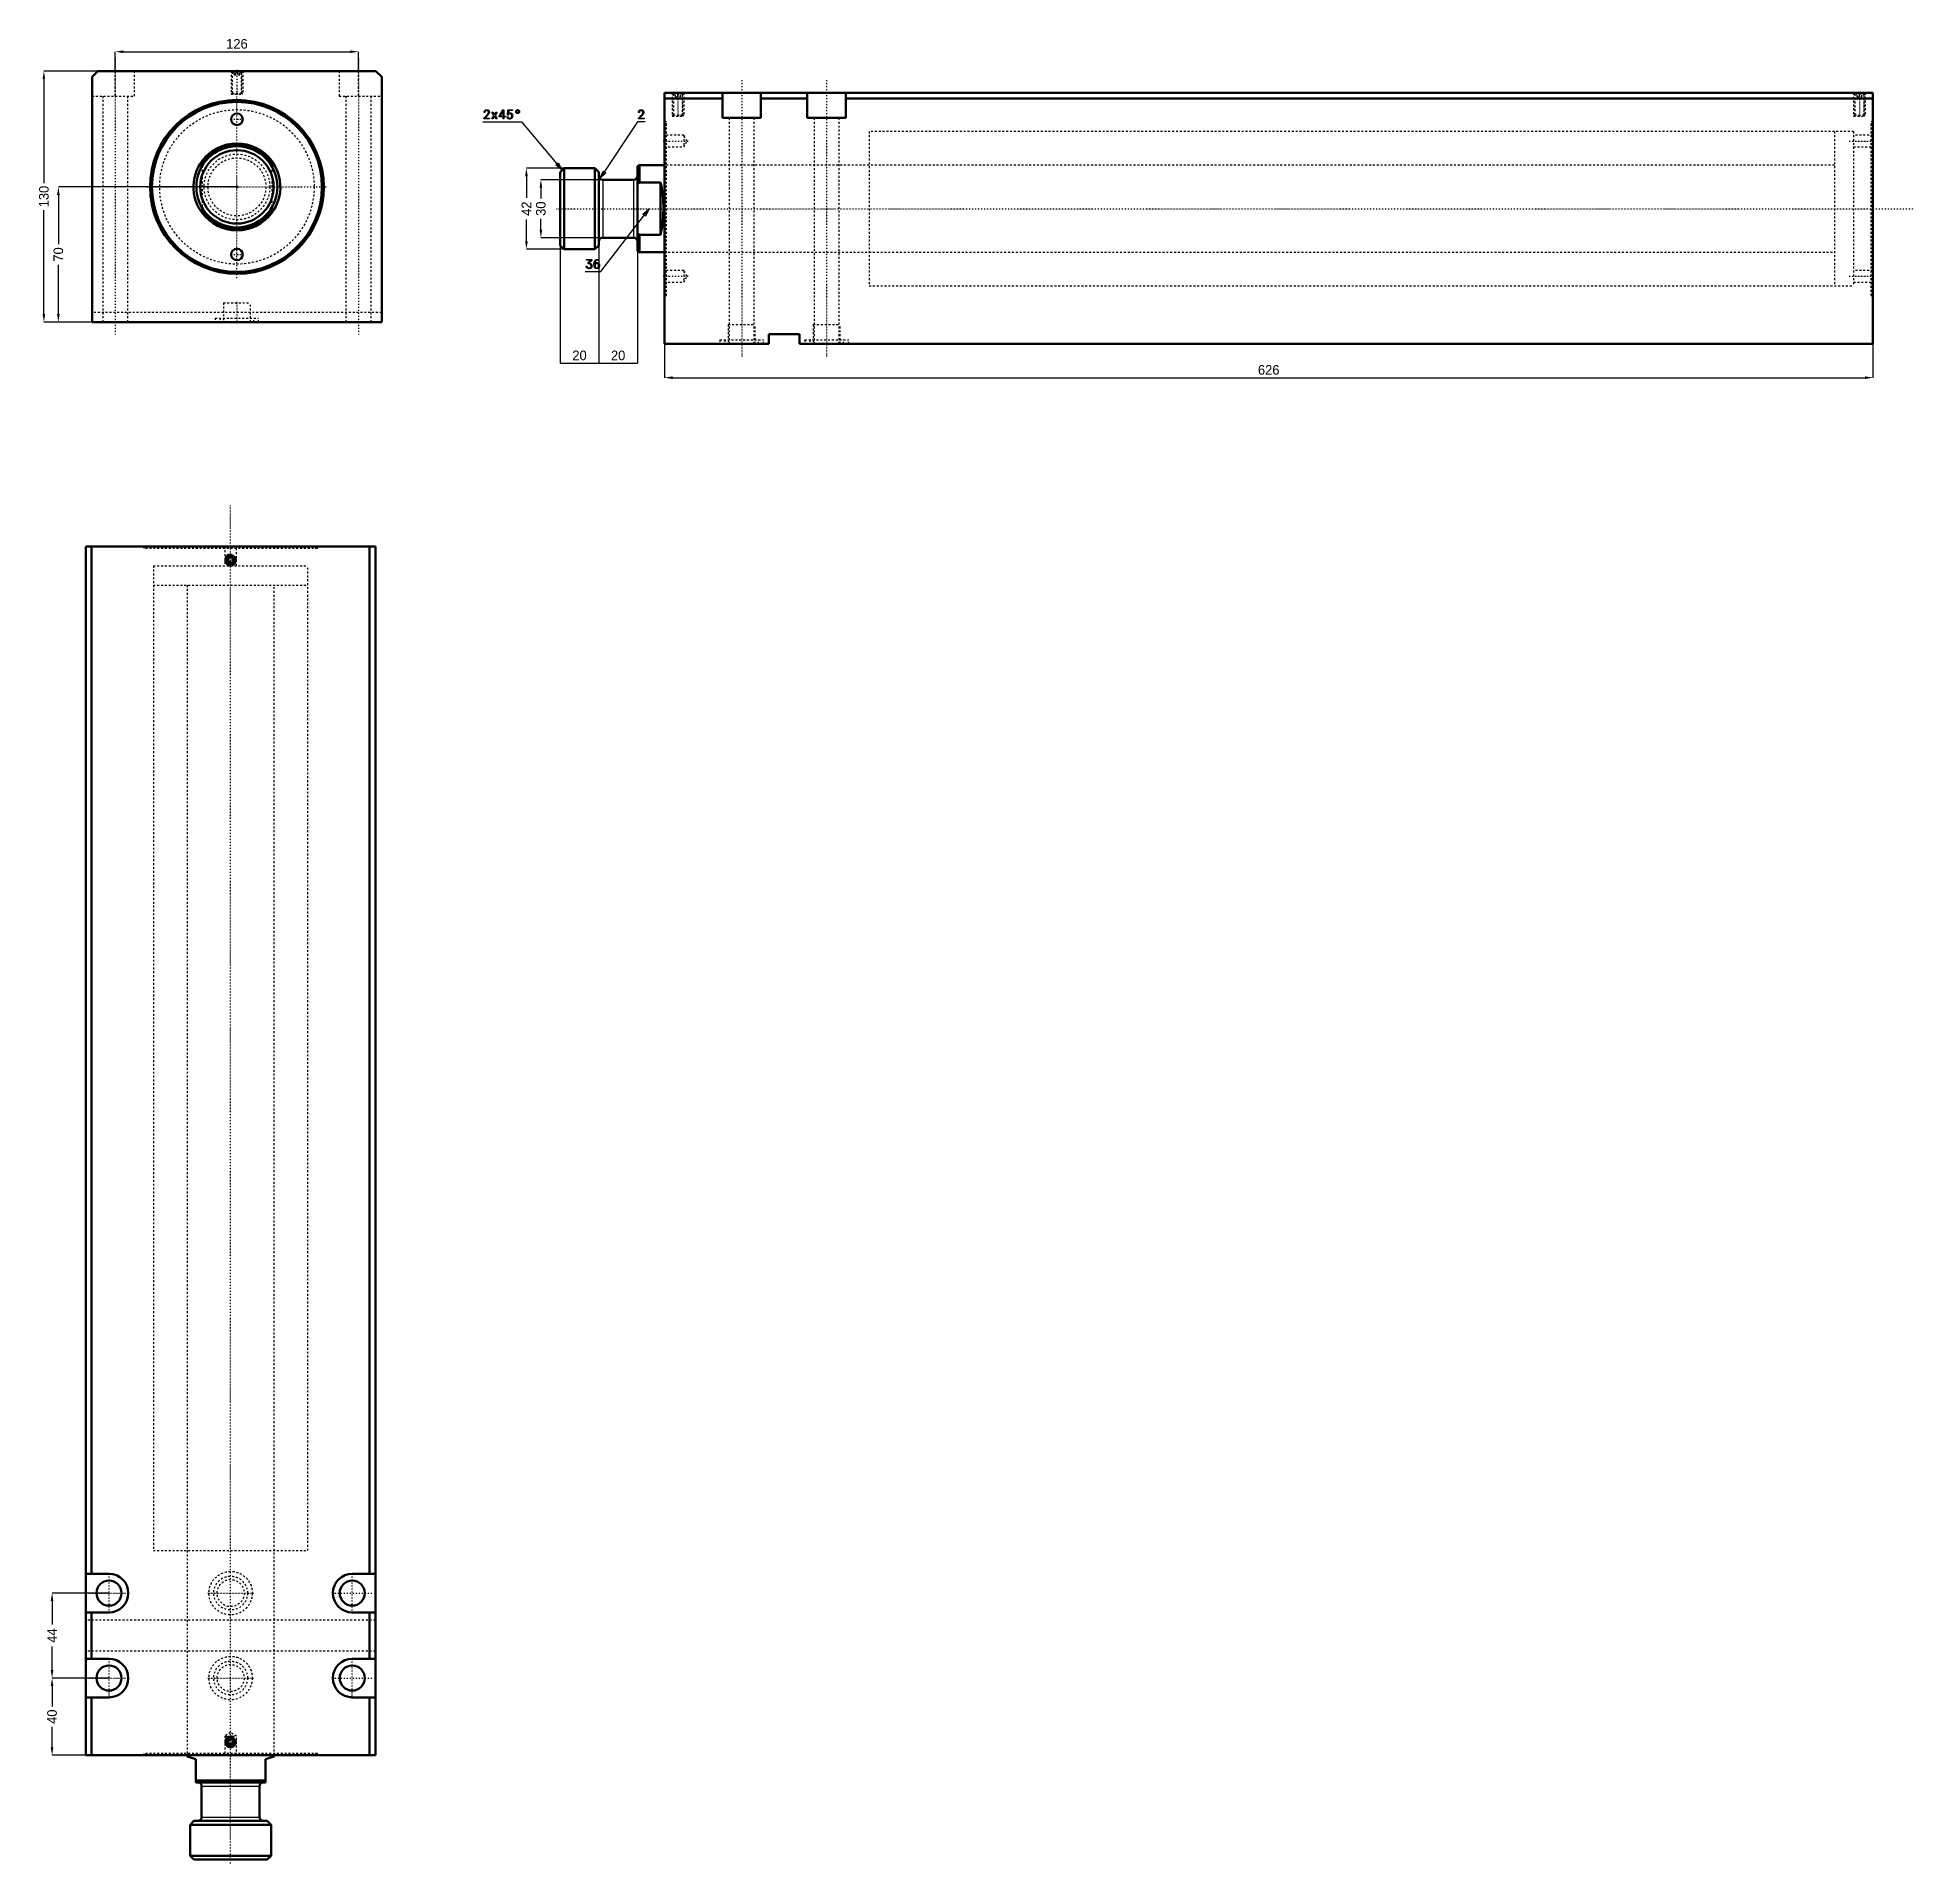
# Model space of a CAD drawing. Header units: millimetres. Extents: x -103 to 869, y -868 to 77.
import ezdxf

# ---------------------------------------------------------------- set-up
doc = ezdxf.new("R2010")
doc.units = ezdxf.units.MM
doc.linetypes.add('Center', pattern=[1.5, 0.45, -0.5, 0.05, -0.5])
doc.linetypes.add('Dashed', pattern=[2, 1, -1])
for name, color, linetype, lineweight in [('2d ConnectionPoints', 7, 'Continuous', 50), ('AM_0', 7, 'Continuous', 50), ('AM_4', 3, 'Continuous', 25), ('AM_5', 3, 'Continuous', 25), ('AM_7', 7, 'Center', 25), ('AM_9', 6, 'Dashed', 25)]:
    doc.layers.add(name, color=color, linetype=linetype, lineweight=lineweight)
doc.dimstyles.new('ISO-25', dxfattribs={"dimtxt": 2.5, "dimasz": 2.5, "dimexe": 1.25, "dimexo": 0.625, "dimtad": 1, "dimtxsty": 'Standard', "dimcen": 2.5, "dimadec": 0, "dimazin": 0, "dimtfac": 1, "dimtmove": 0, "dimatfit": 3, "dimfxl": 0, "dimarcsym": 0})

# ---------------------------------------------------------------- blocks, each defined once
blk = doc.blocks.new('1_JECX_MF_TLA_80_500_0_rod__0_in_JECX_MF_160_TLA_80_500_0__0')
at = {"layer": 'AM_0'}
for p, q in [((-18, 10.82), (-18, 13.5)), ((18, 13.5), (18, 10.82)), ((-18, -13.5), (-18, -10.82)), ((18, -10.82), (18, -13.5))]:
    blk.add_line(p, q, dxfattribs=at)
for points in [[(-18, 13.5), (-19.11, 11.88), (-20.07, 10.17), (-20.88, 8.38), (-21.53, 6.53), (-22.02, 4.63), (-22.34, 2.69), (-22.49, 0.73), (-22.47, -1.23), (-22.27, -3.18), (-21.91, -5.11), (-21.38, -7), (-20.69, -8.84), (-19.84, -10.61), (-18.84, -12.3), (-18, -13.5)], [(18, -13.5), (19.11, -11.88), (20.07, -10.17), (20.88, -8.38), (21.53, -6.53), (22.02, -4.63), (22.34, -2.69), (22.49, -0.73), (22.47, 1.23), (22.27, 3.18), (21.91, 5.11), (21.38, 7), (20.69, 8.84), (19.84, 10.61), (18.84, 12.3), (18, 13.5)]]:
    blk.add_lwpolyline(points, dxfattribs=at)
for radius in [21, 19]:
    blk.add_circle((0, 0), radius, dxfattribs=at)
for radius, start, end in [(22.5, 36.8699, 143.1301), (22, 35.0968, 144.9032), (22, 215.0968, 324.9032), (22.5, 216.8699, 323.1301)]:
    blk.add_arc((0, 0), radius, start, end, dxfattribs=at)
at = {"layer": 'AM_9'}
for p, q in [((-18, 10.82), (-18, -10.82)), ((18, 10.82), (18, -10.82))]:
    blk.add_line(p, q, dxfattribs=at)
for radius in [17, 15]:
    blk.add_circle((0, 0), radius, dxfattribs=at)
blk = doc.blocks.new('2_JECX_MF_EXLA_80_500_0_body__0_in_JECX_MF_160_TLA_80_500_0__0')
at = {"layer": 'AM_0'}
for p, q in [((-72, 60), (-75, 57)), ((72, 60), (-72, 60)), ((75, 57), (72, 60)), ((-75, 57), (-75, -70)), ((75, -70), (75, 57)), ((-75, -70), (75, -70))]:
    blk.add_line(p, q, dxfattribs=at)
for centre, radius in [((0, 0), 45), ((0, 0), 44), ((0, 35), 3), ((0, -35), 3)]:
    blk.add_circle(centre, radius, dxfattribs=at)
at = {"layer": 'AM_5', "linetype": 'Dashed'}
for p, q in [((-3, 60), (-3, 48)), ((3, 60), (3, 48))]:
    blk.add_line(p, q, dxfattribs=at)
at = {"layer": 'AM_7'}
for p, q in [((-63, 66.5), (-63, -76.5)), ((0, 60.6), (0, 47.4)), ((63, 66.5), (63, -76.5)), ((0, -47.25), (0, 47.25)), ((-3.15, 35), (3.15, 35)), ((-47.25, 0), (47.25, 0)), ((-3.15, -35), (3.15, -35)), ((0, -59.5), (0, -70.5))]:
    blk.add_line(p, q, dxfattribs=at)
at = {"layer": 'AM_9'}
for p, q in [((-63, 47), (-63, 60)), ((-53, 47), (-53, 60)), ((-3, 60), (-2.46, 59.46)), ((-2.46, 59.46), (-2.46, 48.54)), ((-2.46, 59.46), (2.46, 59.46)), ((-1.9, 60), (-2.4, 59.5)), ((-2.4, 59.5), (2.4, 59.5)), ((-2.4, 59.5), (-2.4, 48)), ((-1.44, 58), (-1.44, 60)), ((-0.72, 58), (-0.72, 60)), ((0.72, 58), (0.72, 60)), ((1.44, 58), (1.44, 60)), ((2.4, 59.5), (1.9, 60)), ((2.4, 48), (2.4, 59.5)), ((2.46, 59.46), (3, 60)), ((2.46, 48.54), (2.46, 59.46)), ((53, 60), (53, 47)), ((63, 47), (63, 60)), ((-1.44, 58), (1.44, 58)), ((-75, 47), (-53, 47)), ((-69.5, 47), (-69.5, -70)), ((-56.5, -70), (-56.5, 47)), ((-2.46, 48.54), (-3, 48)), ((-3, 48), (3, 48)), ((-2.46, 48.54), (2.46, 48.54)), ((3, 48), (2.46, 48.54)), ((53, 47), (75, 47)), ((56.5, 47), (56.5, -70)), ((69.5, -70), (69.5, 47)), ((75, -65), (-75, -65)), ((-11.25, -67.9), (11.25, -67.9)), ((-11.25, -67.9), (-11.25, -70)), ((-8.75, -67.9), (-8.75, -70)), ((-7, -60), (7, -60)), ((-7, -60), (-7, -70)), ((7, -70), (7, -60)), ((8.75, -70), (8.75, -67.9)), ((11.25, -70), (11.25, -67.9))]:
    blk.add_line(p, q, dxfattribs=at)
blk.add_circle((0, 0), 40, dxfattribs=at)
blk = doc.blocks.new('*D3')
at = {"layer": 'AM_5', "color": 0, "lineweight": -2}
for p, q in [((-63, 60), (-63, 70)), ((-58.83, 70), (58.83, 70)), ((63, 60), (63, 70))]:
    blk.add_line(p, q, dxfattribs=at)
at = {"layer": 'AM_5', "color": 0}
for points in [[(-58.83, 70.69), (-58.83, 69.31), (-63, 70)], [(58.83, 69.31), (58.83, 70.69), (63, 70)]]:
    blk.add_solid(points, dxfattribs=at)
at = {"layer": 'Defpoints', "color": 0}
for p in [(63, 70), (-63, 60), (63, 60)]:
    blk.add_point(p, dxfattribs=at)
at = {"layer": 'AM_5', "color": 0, "insert": (0, 74.05), "char_height": 5, "attachment_point": 5}
blk.add_mtext('126', dxfattribs=at)
blk = doc.blocks.new('*D4')
at = {"layer": 'AM_5', "color": 0, "lineweight": -2}
for p, q in [((-72, 60), (-100, 60)), ((-100, 55.83), (-100, 1.97)), ((-100, -65.83), (-100, -11.97)), ((-75, -70), (-100, -70))]:
    blk.add_line(p, q, dxfattribs=at)
at = {"layer": 'AM_5', "color": 0}
for points in [[(-99.31, 55.83), (-100.69, 55.83), (-100, 60)], [(-100.69, -65.83), (-99.31, -65.83), (-100, -70)]]:
    blk.add_solid(points, dxfattribs=at)
at = {"layer": 'Defpoints', "color": 0}
for p in [(-72, 60), (-100, -70), (-75, -70)]:
    blk.add_point(p, dxfattribs=at)
at = {"layer": 'AM_5', "color": 0, "insert": (-100, -5), "char_height": 5, "attachment_point": 5, "rotation": 90}
blk.add_mtext('130', dxfattribs=at)
blk = doc.blocks.new('*D5')
at = {"layer": 'AM_5', "color": 0, "lineweight": -2}
for p, q in [((0, 0), (-92.5, 0)), ((-92.5, -4.17), (-92.5, -29.72)), ((-92.5, -65.83), (-92.5, -40.28)), ((-75, -70), (-92.5, -70))]:
    blk.add_line(p, q, dxfattribs=at)
at = {"layer": 'AM_5', "color": 0}
for points in [[(-91.81, -4.17), (-93.19, -4.17), (-92.5, 0)], [(-93.19, -65.83), (-91.81, -65.83), (-92.5, -70)]]:
    blk.add_solid(points, dxfattribs=at)
at = {"layer": 'Defpoints', "color": 0}
for p in [(0, 0), (-92.5, -70), (-75, -70)]:
    blk.add_point(p, dxfattribs=at)
at = {"layer": 'AM_5', "color": 0, "insert": (-92.5, -35), "char_height": 5, "attachment_point": 5, "rotation": 90}
blk.add_mtext('70', dxfattribs=at)
blk = doc.blocks.new('1_JECX_MF_TLA_80_500_0_rod__0_in_JECX_MF_160_TLA_80_500_0__4')
at = {"layer": 'AM_0'}
for p, q in [((-22.5, 0), (-22.5, -0.54)), ((22.5, -0.54), (22.5, 0)), ((-18, -2), (-22.5, -0.54)), ((-18, -14), (-18, -2)), ((22.5, -0.54), (18, -2)), ((18, -2), (18, -14)), ((-18, -13), (18, -13)), ((-18, -14), (18, -14)), ((-15, -16), (-15, -32)), ((15, -32), (15, -16)), ((-19, -34), (-21, -36)), ((-21, -36), (21, -36)), ((-21, -36), (-21, -52)), ((-19, -34), (19, -34)), ((21, -36), (19, -34)), ((21, -52), (21, -36)), ((-21, -52), (-19, -54)), ((-21, -52), (21, -52)), ((-19, -54), (19, -54)), ((19, -54), (21, -52))]:
    blk.add_line(p, q, dxfattribs=at)
for centre, start, end in [((-17, -16), 0, 90), ((17, -16), 90, 180), ((-17, -32), 270, 360), ((17, -32), 180, 270)]:
    blk.add_arc(centre, 2, start, end, dxfattribs=at)
at = {"layer": 'AM_4'}
for p, q in [((-15, -16), (15, -16)), ((-15, -32), (15, -32))]:
    blk.add_line(p, q, dxfattribs=at)
at = {"layer": 'AM_7'}
blk.add_line((0, -56), (0, 647.5), dxfattribs=at)
at = {"layer": 'AM_9'}
for p, q in [((-40, 616), (40, 616)), ((-40, 616), (-40, 606)), ((40, 606), (40, 616)), ((-40, 606), (40, 606)), ((-22.5, 606), (-22.5, 0)), ((22.5, 0), (22.5, 606))]:
    blk.add_line(p, q, dxfattribs=at)
blk = doc.blocks.new('2_JECX_MF_EXLA_80_500_0_body__0_in_JECX_MF_160_TLA_80_500_0__4')
at = {"layer": 'AM_0'}
for p, q in [((75, 626), (-75, 626)), ((-75, 626), (-75, 0)), ((-72, 626), (-72, 94)), ((72, 626), (72, 94)), ((75, 626), (75, 0)), ((-0.72, 620.25), (-1.44, 619)), ((-1.44, 619), (-0.72, 617.75)), ((0.72, 620.25), (-0.72, 620.25)), ((-0.72, 617.75), (0.72, 617.75)), ((1.44, 619), (0.72, 620.25)), ((0.72, 617.75), (1.44, 619)), ((-63, 94), (-75, 94)), ((75, 94), (63, 94)), ((-75, 74), (-63, 74)), ((-72, 74), (-72, 50)), ((63, 74), (75, 74)), ((72, 74), (72, 50)), ((-63, 50), (-75, 50)), ((75, 50), (63, 50)), ((-75, 30), (-63, 30)), ((-72, 30), (-72, 0)), ((63, 30), (75, 30)), ((72, 30), (72, 0)), ((75, 0), (-75, 0)), ((-0.72, 8.25), (-1.44, 7)), ((-1.44, 7), (-0.72, 5.75)), ((0.72, 8.25), (-0.72, 8.25)), ((-0.72, 5.75), (0.72, 5.75)), ((1.44, 7), (0.72, 8.25)), ((0.72, 5.75), (1.44, 7))]:
    blk.add_line(p, q, dxfattribs=at)
for centre, radius in [((0, 619), 2.46), ((0, 619), 2.4), ((0, 619), 1.9), ((-63, 84), 6.5), ((63, 84), 6.5), ((-63, 40), 6.5), ((63, 40), 6.5), ((0, 7), 2.46), ((0, 7), 2.4), ((0, 7), 1.9)]:
    blk.add_circle(centre, radius, dxfattribs=at)
for centre, start, end in [((-63, 84), 270, 90), ((63, 84), 90, 270), ((-63, 40), 270, 90), ((63, 40), 90, 270)]:
    blk.add_arc(centre, 10, start, end, dxfattribs=at)
at = {"layer": 'AM_5'}
for centre in [(0, 619), (0, 7)]:
    blk.add_arc(centre, 3, 75, 15, dxfattribs=at)
at = {"layer": 'AM_7'}
for p, q in [((-3.15, 619), (3.15, 619)), ((-63, 73.5), (-63, 94.5)), ((63, 73.5), (63, 94.5)), ((-73.5, 84), (-52.5, 84)), ((-11.81, 84), (11.81, 84)), ((52.5, 84), (73.5, 84)), ((-63, 29.5), (-63, 50.5)), ((63, 29.5), (63, 50.5)), ((-73.5, 40), (-52.5, 40)), ((-11.81, 40), (11.81, 40)), ((52.5, 40), (73.5, 40)), ((-3.15, 7), (3.15, 7))]:
    blk.add_line(p, q, dxfattribs=at)
at = {"layer": 'AM_9'}
for p, q in [((-45, 626), (-45, 625)), ((45, 625), (-45, 625)), ((-44, 626), (-44, 625)), ((-3, 626), (-3, 616)), ((3, 616), (3, 626)), ((44, 625), (44, 626)), ((45, 625), (45, 626)), ((-40, 616), (40, 616)), ((-40, 616), (-40, 106)), ((40, 106), (40, 616)), ((-40, 106), (40, 106)), ((-22.5, 106), (-22.5, 0)), ((22.5, 0), (22.5, 106)), ((75, 70), (-75, 70)), ((75, 54), (-75, 54)), ((0, 11.73), (-3, 10)), ((-3, 10), (-3, 0)), ((-3, 10), (3, 10)), ((3, 10), (0, 11.73)), ((3, 0), (3, 10)), ((45, 1), (-45, 1)), ((-45, 1), (-45, 0)), ((-44, 1), (-44, 0)), ((44, 0), (44, 1)), ((45, 0), (45, 1))]:
    blk.add_line(p, q, dxfattribs=at)
for centre, radius in [((0, 84), 11.25), ((0, 84), 8.75), ((0, 84), 7), ((0, 40), 11.25), ((0, 40), 8.75), ((0, 40), 7)]:
    blk.add_circle(centre, radius, dxfattribs=at)
blk = doc.blocks.new('*D11')
at = {"layer": 'AM_5', "color": 0, "lineweight": -2}
for p, q in [((-66.26, -728.21), (-95.76, -728.21)), ((-95.76, -732.37), (-95.76, -744.54)), ((-95.76, -768.04), (-95.76, -755.87)), ((-66.26, -772.21), (-95.76, -772.21))]:
    blk.add_line(p, q, dxfattribs=at)
at = {"layer": 'AM_5', "color": 0}
for points in [[(-96.46, -732.37), (-95.07, -732.37), (-95.76, -728.21)], [(-96.46, -768.04), (-95.07, -768.04), (-95.76, -772.21)]]:
    blk.add_solid(points, dxfattribs=at)
at = {"layer": 'Defpoints', "color": 0}
for p in [(-95.76, -728.21), (-66.26, -728.21), (-66.26, -772.21)]:
    blk.add_point(p, dxfattribs=at)
at = {"layer": 'AM_5', "color": 0, "insert": (-95.76, -750.21), "char_height": 5, "attachment_point": 5, "rotation": 90}
blk.add_mtext('44', dxfattribs=at)
blk = doc.blocks.new('*D12')
at = {"layer": 'AM_5', "color": 0, "lineweight": -2}
for p, q in [((-66.26, -772.21), (-95.76, -772.21)), ((-95.76, -776.37), (-95.76, -786.96)), ((-95.76, -808.04), (-95.76, -797.46)), ((-78.26, -812.21), (-95.76, -812.21))]:
    blk.add_line(p, q, dxfattribs=at)
at = {"layer": 'AM_5', "color": 0}
for points in [[(-96.46, -776.37), (-95.07, -776.37), (-95.76, -772.21)], [(-96.46, -808.04), (-95.07, -808.04), (-95.76, -812.21)]]:
    blk.add_solid(points, dxfattribs=at)
at = {"layer": 'Defpoints', "color": 0}
for p in [(-66.26, -772.21), (-95.76, -812.21), (-78.26, -812.21)]:
    blk.add_point(p, dxfattribs=at)
at = {"layer": 'AM_5', "color": 0, "insert": (-95.76, -792.21), "char_height": 5, "attachment_point": 5, "rotation": 90}
blk.add_mtext('40', dxfattribs=at)
blk = doc.blocks.new('1_JECX_MF_TLA_80_500_0_rod__0_in_JECX_MF_160_TLA_80_500_0__2')
at = {"layer": 'AM_0'}
for p, q in [((-52, 21), (-54, 19)), ((-36, 21), (-52, 21)), ((-52, 21), (-52, -21)), ((-34, 19), (-36, 21)), ((-36, 21), (-36, -21)), ((-13, 22.5), (-14, 22)), ((-14, 22), (-14, -22)), ((0, 22.5), (-13, 22.5)), ((-13, 22.5), (-13, 13.5)), ((-54, 19), (-54, -19)), ((-34, 19), (-34, -19)), ((-16, 15), (-32, 15)), ((-13, 13.5), (-14, 12.65)), ((-2, 13.5), (-13, 13.5)), ((-2, 13.5), (-2, -13.5)), ((-54, -19), (-52, -21)), ((-36, -21), (-34, -19)), ((-32, -15), (-16, -15)), ((-14, -12.65), (-13, -13.5)), ((-13, -13.5), (-2, -13.5)), ((-13, -13.5), (-13, -22.5)), ((-52, -21), (-36, -21)), ((-14, -22), (-13, -22.5)), ((-13, -22.5), (0, -22.5))]:
    blk.add_line(p, q, dxfattribs=at)
blk.add_lwpolyline([(-2, -13.5), (-1.64, -11.88), (-1.33, -10.17), (-1.06, -8.38), (-0.85, -6.53), (-0.69, -4.63), (-0.59, -2.69), (-0.54, -0.73), (-0.55, 1.23), (-0.61, 3.18), (-0.73, 5.11), (-0.9, 7), (-1.13, 8.84), (-1.4, 10.61), (-1.73, 12.3), (-2, 13.5)], dxfattribs=at)
for centre, start, end in [((-32, 17), 180, 270), ((-16, 17), 270, 360), ((-32, -17), 90, 180), ((-16, -17), 0, 90)]:
    blk.add_arc(centre, 2, start, end, dxfattribs=at)
at = {"layer": 'AM_4'}
for p, q in [((-32, 15), (-32, -15)), ((-16, 15), (-16, -15))]:
    blk.add_line(p, q, dxfattribs=at)
at = {"layer": 'AM_7'}
blk.add_line((-56, 0), (647.5, 0), dxfattribs=at)
at = {"layer": 'AM_9'}
for p, q in [((616, 40), (606, 40)), ((606, 40), (606, -40)), ((616, 40), (616, -40)), ((606, 22.5), (0, 22.5)), ((0, -22.5), (606, -22.5)), ((606, -40), (616, -40))]:
    blk.add_line(p, q, dxfattribs=at)
blk = doc.blocks.new('2_JECX_MF_EXLA_80_500_0_body__0_in_JECX_MF_160_TLA_80_500_0__2')
at = {"layer": 'AM_0'}
for p, q in [((0, -70), (0, 60)), ((626, 60), (0, 60)), ((30, 60), (30, 47)), ((50, 47), (50, 60)), ((74, 60), (74, 47)), ((94, 47), (94, 60)), ((626, -70), (626, 60)), ((30, 57), (0, 57)), ((74, 57), (50, 57)), ((626, 57), (94, 57)), ((30, 47), (50, 47)), ((74, 47), (94, 47)), ((54, -65), (54, -70)), ((70, -65), (54, -65)), ((70, -70), (70, -65)), ((54, -70), (0, -70)), ((626, -70), (70, -70))]:
    blk.add_line(p, q, dxfattribs=at)
at = {"layer": 'AM_5', "linetype": 'Dashed'}
for p, q in [((4, 60), (4, 48)), ((10, 60), (10, 48)), ((616, 60), (616, 48)), ((622, 60), (622, 48))]:
    blk.add_line(p, q, dxfattribs=at)
at = {"layer": 'AM_7'}
for p, q in [((7, 60.6), (7, 47.4)), ((40, 66.5), (40, -76.5)), ((84, 66.5), (84, -76.5)), ((619, 60.6), (619, 47.4)), ((-0.59, 35), (12.32, 35)), ((613.68, 35), (626.59, 35)), ((-0.59, -35), (12.32, -35)), ((613.68, -35), (626.59, -35))]:
    blk.add_line(p, q, dxfattribs=at)
at = {"layer": 'AM_9'}
for p, q in [((4, 60), (4.54, 59.46)), ((4.54, 59.46), (4.54, 48.54)), ((4.54, 59.46), (9.46, 59.46)), ((5.1, 60), (4.6, 59.5)), ((4.6, 59.5), (4.6, 48)), ((4.6, 59.5), (9.4, 59.5)), ((5.75, 58), (5.75, 60)), ((7, 58), (7, 60)), ((8.25, 58), (8.25, 60)), ((9.4, 59.5), (8.9, 60)), ((9.4, 48), (9.4, 59.5)), ((9.46, 59.46), (10, 60)), ((9.46, 48.54), (9.46, 59.46)), ((616, 60), (616.54, 59.46)), ((616.54, 59.46), (616.54, 48.54)), ((616.54, 59.46), (621.46, 59.46)), ((617.1, 60), (616.6, 59.5)), ((616.6, 59.5), (621.4, 59.5)), ((616.6, 59.5), (616.6, 48)), ((617.75, 58), (617.75, 60)), ((619, 58), (619, 60)), ((620.25, 58), (620.25, 60)), ((621.4, 59.5), (620.9, 60)), ((621.4, 48), (621.4, 59.5)), ((621.46, 59.46), (622, 60)), ((621.46, 48.54), (621.46, 59.46)), ((5.75, 58), (8.25, 58)), ((617.75, 58), (620.25, 58)), ((1, 45), (0, 45)), ((1, 44), (0, 44)), ((1, -45), (1, 45)), ((4.54, 48.54), (4, 48)), ((4, 48), (10, 48)), ((4.54, 48.54), (9.46, 48.54)), ((10, 48), (9.46, 48.54)), ((33.5, 47), (33.5, -70)), ((46.5, -70), (46.5, 47)), ((77.5, 47), (77.5, -70)), ((90.5, -70), (90.5, 47)), ((616, 40), (106, 40)), ((106, 40), (106, -40)), ((616.54, 48.54), (616, 48)), ((616, 48), (622, 48)), ((616, 40), (616, -40)), ((616.54, 48.54), (621.46, 48.54)), ((622, 48), (621.46, 48.54)), ((625, -45), (625, 45)), ((626, 45), (625, 45)), ((626, 44), (625, 44)), ((10, 38), (0, 38)), ((0, 32), (10, 32)), ((11.73, 35), (10, 38)), ((10, 38), (10, 32)), ((10, 32), (11.73, 35)), ((626, 38), (616, 38)), ((616, 32), (626, 32)), ((106, 22.5), (0, 22.5)), ((0, -22.5), (106, -22.5)), ((10, -32), (0, -32)), ((0, -38), (10, -38)), ((11.73, -35), (10, -32)), ((10, -32), (10, -38)), ((10, -38), (11.73, -35)), ((626, -32), (616, -32)), ((616, -38), (626, -38)), ((0, -44), (1, -44)), ((0, -45), (1, -45)), ((106, -40), (616, -40)), ((625, -44), (626, -44)), ((625, -45), (626, -45)), ((28.75, -67.9), (51.25, -67.9)), ((28.75, -67.9), (28.75, -70)), ((31.25, -67.9), (31.25, -70)), ((33, -60), (47, -60)), ((33, -60), (33, -70)), ((47, -70), (47, -60)), ((48.75, -70), (48.75, -67.9)), ((51.25, -70), (51.25, -67.9)), ((72.75, -67.9), (95.25, -67.9)), ((72.75, -67.9), (72.75, -70)), ((75.25, -67.9), (75.25, -70)), ((77, -60), (91, -60)), ((77, -60), (77, -70)), ((91, -70), (91, -60)), ((92.75, -70), (92.75, -67.9)), ((95.25, -70), (95.25, -67.9))]:
    blk.add_line(p, q, dxfattribs=at)
blk = doc.blocks.new('*D21')
at = {"layer": 'AM_5', "color": 0, "lineweight": -2}
for p, q in [((221.46, -81.3), (221.46, -98.8)), ((847.46, -81.3), (847.46, -98.8)), ((225.63, -98.8), (843.3, -98.8))]:
    blk.add_line(p, q, dxfattribs=at)
at = {"layer": 'AM_5', "color": 0}
for points in [[(225.63, -98.11), (225.63, -99.5), (221.46, -98.8)], [(843.3, -98.11), (843.3, -99.5), (847.46, -98.8)]]:
    blk.add_solid(points, dxfattribs=at)
at = {"layer": 'Defpoints', "color": 0}
for p in [(221.46, -81.3), (847.46, -81.3), (847.46, -98.8)]:
    blk.add_point(p, dxfattribs=at)
at = {"layer": 'AM_5', "color": 0, "insert": (534.46, -94.8), "char_height": 5, "attachment_point": 5}
blk.add_mtext('626', dxfattribs=at)
blk = doc.blocks.new('*D22')
at = {"layer": 'AM_5', "color": 0, "lineweight": -2}
for p, q in [((207.46, -28.3), (207.46, -91.3)), ((187.46, -30.3), (187.46, -91.3)), ((187.46, -91.3), (207.46, -91.3))]:
    blk.add_line(p, q, dxfattribs=at)
at = {"layer": 'Defpoints', "color": 0}
for p in [(207.46, -28.3), (187.46, -30.3), (207.46, -91.3)]:
    blk.add_point(p, dxfattribs=at)
at = {"layer": 'AM_5', "color": 0, "insert": (197.46, -87.3), "char_height": 5, "attachment_point": 5}
blk.add_mtext('20', dxfattribs=at)
blk = doc.blocks.new('*D23')
at = {"layer": 'AM_5', "color": 0, "lineweight": -2}
for p, q in [((167.46, -30.3), (167.46, -91.3)), ((187.46, -30.3), (187.46, -91.3)), ((167.46, -91.3), (187.46, -91.3))]:
    blk.add_line(p, q, dxfattribs=at)
at = {"layer": 'Defpoints', "color": 0}
for p in [(167.46, -30.3), (187.46, -30.3), (187.46, -91.3)]:
    blk.add_point(p, dxfattribs=at)
at = {"layer": 'AM_5', "color": 0, "insert": (177.46, -87.3), "char_height": 5, "attachment_point": 5}
blk.add_mtext('20', dxfattribs=at)
blk = doc.blocks.new('*D24')
at = {"layer": 'AM_5', "color": 0, "lineweight": -2}
for p, q in [((169.46, 9.7), (149.96, 9.7)), ((149.96, 5.53), (149.96, -5.64)), ((149.96, -28.14), (149.96, -16.97)), ((169.46, -32.3), (149.96, -32.3))]:
    blk.add_line(p, q, dxfattribs=at)
at = {"layer": 'AM_5', "color": 0}
for points in [[(149.27, 5.53), (150.66, 5.53), (149.96, 9.7)], [(149.27, -28.14), (150.66, -28.14), (149.96, -32.3)]]:
    blk.add_solid(points, dxfattribs=at)
at = {"layer": 'Defpoints', "color": 0}
for p in [(149.96, 9.7), (169.46, 9.7), (169.46, -32.3)]:
    blk.add_point(p, dxfattribs=at)
at = {"layer": 'AM_5', "color": 0, "insert": (149.96, -11.3), "char_height": 5, "attachment_point": 5, "rotation": 90}
blk.add_mtext('42', dxfattribs=at)
blk = doc.blocks.new('*D25')
at = {"layer": 'AM_5', "color": 0, "lineweight": -2}
for p, q in [((189.46, 3.7), (157.46, 3.7)), ((157.46, -0.47), (157.46, -6.05)), ((157.46, -22.14), (157.46, -16.55)), ((189.46, -26.3), (157.46, -26.3))]:
    blk.add_line(p, q, dxfattribs=at)
at = {"layer": 'AM_5', "color": 0}
for points in [[(156.77, -0.47), (158.16, -0.47), (157.46, 3.7)], [(156.77, -22.14), (158.16, -22.14), (157.46, -26.3)]]:
    blk.add_solid(points, dxfattribs=at)
at = {"layer": 'Defpoints', "color": 0}
for p in [(157.46, 3.7), (189.46, 3.7), (189.46, -26.3)]:
    blk.add_point(p, dxfattribs=at)
at = {"layer": 'AM_5', "color": 0, "insert": (157.46, -11.3), "char_height": 5, "attachment_point": 5, "rotation": 90}
blk.add_mtext('30', dxfattribs=at)

msp = doc.modelspace()

# ---------------------------------------------------------------- linework, layer by layer
at = {"layer": '2d ConnectionPoints'}
for p in [(0, 0), (221.463, -11.303), (-3.264, -812.207)]:
    msp.add_point(p, dxfattribs=at)
at = {"layer": 'AM_5'}
for p, q in [((127.463, 33.697), (147.463, 33.697)), ((147.463, 33.697), (168.463, 8.697)), ((207.463, 33.697), (188.049, 4.283)), ((211.463, 33.697), (207.463, 33.697)), ((188.463, -43.803), (213.463, -11.303)), ((180.463, -43.803), (188.463, -43.803))]:
    msp.add_line(p, q, dxfattribs=at)
for points in [[(128.11, 35.808), (128.11, 35.808), (128.324, 36.004), (128.629, 36.29), (128.629, 36.29), (128.915, 36.566), (129.095, 36.746), (129.095, 36.746), (129.267, 36.927), (129.514, 37.211), (129.514, 37.211), (129.747, 37.511), (129.894, 37.719), (129.894, 37.719), (130.024, 37.927), (130.165, 38.223), (130.165, 38.223), (130.241, 38.5), (130.255, 38.675), (130.255, 38.675), (130.251, 38.773), (130.227, 38.911), (130.227, 38.911), (130.184, 39.04), (130.145, 39.12), (130.145, 39.12), (130.097, 39.194), (130.013, 39.293), (130.013, 39.293), (129.915, 39.376), (129.841, 39.422), (129.841, 39.422), (129.761, 39.461), (129.636, 39.503), (129.636, 39.503), (129.501, 39.525), (129.407, 39.529), (129.407, 39.529), (129.303, 39.525), (129.155, 39.502), (129.155, 39.502), (129.018, 39.459), (128.932, 39.419), (128.932, 39.419), (128.853, 39.371), (128.747, 39.284), (128.747, 39.284), (128.658, 39.179), (128.607, 39.099), (128.607, 39.099), (128.565, 39.012), (128.52, 38.87), (128.52, 38.87), (128.495, 38.714), (128.49, 38.603), (128.003, 38.603), (128.003, 38.603), (128.01, 38.77), (128.05, 39.002), (128.05, 39.002), (128.123, 39.213), (128.191, 39.341), (128.191, 39.341), (128.272, 39.458), (128.413, 39.612), (128.413, 39.612), (128.577, 39.739), (128.7, 39.809), (128.7, 39.809), (128.831, 39.866), (129.037, 39.928), (129.037, 39.928), (129.255, 39.962), (129.407, 39.968), (129.407, 39.968), (129.549, 39.962), (129.755, 39.931), (129.755, 39.931), (129.953, 39.872), (130.08, 39.819), (130.08, 39.819), (130.199, 39.753), (130.36, 39.634), (130.36, 39.634), (130.499, 39.49), (130.578, 39.38), (130.578, 39.38), (130.646, 39.26), (130.719, 39.065), (130.719, 39.065), (130.758, 38.851), (130.765, 38.697), (130.765, 38.697), (130.754, 38.524), (130.696, 38.258), (130.696, 38.258), (130.589, 37.984), (130.489, 37.797), (130.489, 37.797), (130.375, 37.611), (130.19, 37.343), (130.19, 37.343), (129.988, 37.086), (129.844, 36.921), (129.844, 36.921), (129.689, 36.754), (129.429, 36.483), (129.429, 36.483), (129.136, 36.188), (128.923, 35.977), (128.578, 35.639), (130.905, 35.636), (130.905, 35.197), (127.938, 35.197), (127.938, 35.652), (128.11, 35.808)], [(137.888, 36.237), (135.782, 36.237), (135.782, 36.66), (137.699, 39.91), (138.343, 39.91), (138.343, 36.676), (139.045, 36.676), (139.045, 36.237), (138.343, 36.237), (138.343, 35.197), (137.888, 35.197), (137.888, 36.237)], [(137.894, 36.676), (137.894, 39.364), (136.341, 36.676), (137.894, 36.676)], [(141.345, 35.139), (141.345, 35.139), (141.198, 35.144), (140.989, 35.17), (140.989, 35.17), (140.793, 35.219), (140.669, 35.264), (140.669, 35.264), (140.553, 35.319), (140.397, 35.423), (140.397, 35.423), (140.263, 35.552), (140.186, 35.652), (140.186, 35.652), (140.122, 35.763), (140.051, 35.95), (140.051, 35.95), (140.013, 36.161), (140.006, 36.315), (140.513, 36.315), (140.513, 36.315), (140.523, 36.169), (140.572, 35.979), (140.572, 35.979), (140.664, 35.822), (140.749, 35.737), (140.749, 35.737), (140.849, 35.666), (141.02, 35.59), (141.02, 35.59), (141.218, 35.549), (141.365, 35.542), (141.365, 35.542), (141.49, 35.549), (141.662, 35.585), (141.662, 35.585), (141.814, 35.652), (141.904, 35.714), (141.904, 35.714), (141.985, 35.787), (142.09, 35.913), (142.09, 35.913), (142.174, 36.058), (142.219, 36.166), (142.219, 36.166), (142.256, 36.28), (142.295, 36.458), (142.295, 36.458), (142.316, 36.646), (142.32, 36.777), (142.32, 36.777), (142.316, 36.896), (142.296, 37.07), (142.296, 37.07), (142.258, 37.236), (142.223, 37.344), (142.223, 37.344), (142.18, 37.446), (142.1, 37.583), (142.1, 37.583), (142.002, 37.702), (141.927, 37.771), (141.927, 37.771), (141.844, 37.83), (141.705, 37.893), (141.705, 37.893), (141.549, 37.927), (141.436, 37.934), (141.436, 37.934), (141.315, 37.926), (141.145, 37.884), (141.145, 37.884), (140.988, 37.807), (140.89, 37.735), (140.89, 37.735), (140.801, 37.65), (140.692, 37.501), (140.692, 37.501), (140.61, 37.325), (140.572, 37.193), (140.078, 37.193), (140.416, 39.923), (142.71, 39.923), (142.71, 39.5), (140.877, 39.5), (140.669, 37.937), (140.669, 37.937), (140.738, 38.021), (140.845, 38.131), (140.845, 38.131), (140.958, 38.221), (141.036, 38.27), (141.036, 38.27), (141.118, 38.31), (141.252, 38.354), (141.252, 38.354), (141.397, 38.378), (141.501, 38.382), (141.501, 38.382), (141.66, 38.374), (141.883, 38.329), (141.883, 38.329), (142.086, 38.245), (142.21, 38.168), (142.21, 38.168), (142.323, 38.076), (142.473, 37.915), (142.473, 37.915), (142.596, 37.726), (142.665, 37.584), (142.665, 37.584), (142.721, 37.433), (142.782, 37.195), (142.782, 37.195), (142.814, 36.941), (142.821, 36.764), (142.821, 36.764), (142.813, 36.577), (142.774, 36.313), (142.774, 36.313), (142.702, 36.069), (142.635, 35.917), (142.635, 35.917), (142.555, 35.776), (142.413, 35.589), (142.413, 35.589), (142.243, 35.432), (142.115, 35.343), (142.115, 35.343), (141.977, 35.27), (141.755, 35.19), (141.755, 35.19), (141.515, 35.147), (141.345, 35.139)], [(145.42, 37.992), (145.42, 37.992), (145.317, 37.998), (145.17, 38.026), (145.17, 38.026), (145.029, 38.078), (144.939, 38.127), (144.939, 38.127), (144.854, 38.185), (144.741, 38.286), (144.741, 38.286), (144.643, 38.404), (144.588, 38.493), (144.588, 38.493), (144.541, 38.586), (144.49, 38.733), (144.49, 38.733), (144.463, 38.887), (144.458, 38.993), (144.458, 38.993), (144.463, 39.099), (144.49, 39.253), (144.49, 39.253), (144.541, 39.4), (144.588, 39.494), (144.588, 39.494), (144.643, 39.582), (144.741, 39.7), (144.741, 39.7), (144.854, 39.801), (144.939, 39.859), (144.939, 39.859), (145.029, 39.908), (145.17, 39.96), (145.17, 39.96), (145.317, 39.989), (145.42, 39.994), (145.42, 39.994), (145.522, 39.989), (145.67, 39.96), (145.67, 39.96), (145.81, 39.908), (145.899, 39.859), (145.899, 39.859), (145.983, 39.802), (146.096, 39.701), (146.096, 39.701), (146.192, 39.583), (146.247, 39.495), (146.247, 39.495), (146.293, 39.402), (146.343, 39.255), (146.343, 39.255), (146.37, 39.101), (146.375, 38.993), (146.375, 38.993), (146.37, 38.886), (146.343, 38.731), (146.343, 38.731), (146.293, 38.584), (146.247, 38.491), (146.247, 38.491), (146.192, 38.403), (146.096, 38.285), (146.096, 38.285), (145.983, 38.185), (145.899, 38.127), (145.899, 38.127), (145.81, 38.078), (145.67, 38.026), (145.67, 38.026), (145.522, 37.998), (145.42, 37.992)], [(145.42, 38.389), (145.42, 38.389), (145.481, 38.392), (145.57, 38.409), (145.57, 38.409), (145.655, 38.441), (145.709, 38.47), (145.709, 38.47), (145.76, 38.505), (145.829, 38.566), (145.829, 38.566), (145.887, 38.637), (145.92, 38.691), (145.92, 38.691), (145.948, 38.748), (145.979, 38.836), (145.979, 38.836), (145.995, 38.929), (145.998, 38.993), (145.998, 38.993), (145.995, 39.057), (145.979, 39.15), (145.979, 39.15), (145.948, 39.239), (145.92, 39.295), (145.92, 39.295), (145.887, 39.349), (145.829, 39.421), (145.829, 39.421), (145.76, 39.482), (145.709, 39.516), (145.709, 39.516), (145.655, 39.546), (145.57, 39.577), (145.57, 39.577), (145.481, 39.594), (145.42, 39.598), (145.42, 39.598), (145.358, 39.594), (145.269, 39.577), (145.269, 39.577), (145.184, 39.546), (145.129, 39.516), (145.129, 39.516), (145.077, 39.482), (145.008, 39.421), (145.008, 39.421), (144.949, 39.349), (144.914, 39.295), (144.914, 39.295), (144.886, 39.239), (144.855, 39.15), (144.855, 39.15), (144.838, 39.057), (144.835, 38.993), (144.835, 38.993), (144.838, 38.929), (144.855, 38.836), (144.855, 38.836), (144.886, 38.748), (144.914, 38.691), (144.914, 38.691), (144.949, 38.637), (145.008, 38.566), (145.008, 38.566), (145.077, 38.505), (145.129, 38.47), (145.129, 38.47), (145.184, 38.441), (145.269, 38.409), (145.269, 38.409), (145.358, 38.392), (145.42, 38.389)], [(208.11, 35.808), (208.11, 35.808), (208.324, 36.004), (208.629, 36.29), (208.629, 36.29), (208.915, 36.566), (209.095, 36.746), (209.095, 36.746), (209.267, 36.927), (209.514, 37.211), (209.514, 37.211), (209.747, 37.511), (209.894, 37.719), (209.894, 37.719), (210.024, 37.927), (210.165, 38.223), (210.165, 38.223), (210.241, 38.5), (210.255, 38.675), (210.255, 38.675), (210.251, 38.773), (210.227, 38.911), (210.227, 38.911), (210.184, 39.04), (210.145, 39.12), (210.145, 39.12), (210.097, 39.194), (210.013, 39.293), (210.013, 39.293), (209.915, 39.376), (209.841, 39.422), (209.841, 39.422), (209.761, 39.461), (209.636, 39.503), (209.636, 39.503), (209.501, 39.525), (209.407, 39.529), (209.407, 39.529), (209.303, 39.525), (209.155, 39.502), (209.155, 39.502), (209.018, 39.459), (208.932, 39.419), (208.932, 39.419), (208.853, 39.371), (208.747, 39.284), (208.747, 39.284), (208.658, 39.179), (208.607, 39.099), (208.607, 39.099), (208.565, 39.012), (208.52, 38.87), (208.52, 38.87), (208.495, 38.714), (208.49, 38.603), (208.003, 38.603), (208.003, 38.603), (208.01, 38.77), (208.05, 39.002), (208.05, 39.002), (208.123, 39.213), (208.191, 39.341), (208.191, 39.341), (208.272, 39.458), (208.413, 39.612), (208.413, 39.612), (208.577, 39.739), (208.7, 39.809), (208.7, 39.809), (208.831, 39.866), (209.037, 39.928), (209.037, 39.928), (209.255, 39.962), (209.407, 39.968), (209.407, 39.968), (209.549, 39.962), (209.755, 39.931), (209.755, 39.931), (209.953, 39.872), (210.08, 39.819), (210.08, 39.819), (210.199, 39.753), (210.36, 39.634), (210.36, 39.634), (210.499, 39.49), (210.578, 39.38), (210.578, 39.38), (210.646, 39.26), (210.719, 39.065), (210.719, 39.065), (210.758, 38.851), (210.765, 38.697), (210.765, 38.697), (210.754, 38.524), (210.696, 38.258), (210.696, 38.258), (210.589, 37.984), (210.489, 37.797), (210.489, 37.797), (210.375, 37.611), (210.19, 37.343), (210.19, 37.343), (209.988, 37.086), (209.844, 36.921), (209.844, 36.921), (209.689, 36.754), (209.429, 36.483), (209.429, 36.483), (209.136, 36.188), (208.923, 35.977), (208.578, 35.639), (210.905, 35.636), (210.905, 35.197), (207.938, 35.197), (207.938, 35.652), (208.11, 35.808)], [(133.134, 36.981), (132.035, 38.772), (132.604, 38.772), (133.423, 37.417), (134.284, 38.772), (134.801, 38.772), (133.716, 37.024), (134.853, 35.197), (134.278, 35.197), (133.413, 36.601), (132.5, 35.197), (131.974, 35.197), (133.134, 36.981)], [(168.463, 8.697), (165.145, 11.352), (166.421, 12.424), (168.463, 8.697)], [(188.049, 4.283), (189.649, 8.219), (191.04, 7.301), (188.049, 4.283)], [(213.463, -11.303), (211.583, -15.114), (210.262, -14.097), (213.463, -11.303)], [(181.396, -40.996), (181.396, -40.996), (181.402, -41.107), (181.431, -41.261), (181.431, -41.261), (181.484, -41.403), (181.534, -41.49), (181.534, -41.49), (181.593, -41.571), (181.695, -41.677), (181.695, -41.677), (181.814, -41.766), (181.903, -41.815), (181.903, -41.815), (181.997, -41.856), (182.142, -41.901), (182.142, -41.901), (182.293, -41.925), (182.397, -41.929), (182.397, -41.929), (182.507, -41.925), (182.668, -41.9), (182.668, -41.9), (182.821, -41.855), (182.92, -41.814), (182.92, -41.814), (183.014, -41.764), (183.14, -41.674), (183.14, -41.674), (183.248, -41.567), (183.31, -41.485), (183.31, -41.485), (183.363, -41.398), (183.42, -41.257), (183.42, -41.257), (183.451, -41.104), (183.457, -40.996), (183.457, -40.996), (183.448, -40.843), (183.405, -40.63), (183.405, -40.63), (183.326, -40.44), (183.252, -40.325), (183.252, -40.325), (183.164, -40.221), (183.009, -40.085), (183.009, -40.085), (182.828, -39.973), (182.691, -39.912), (182.691, -39.912), (182.545, -39.863), (182.311, -39.809), (182.311, -39.809), (182.06, -39.78), (181.884, -39.774), (181.884, -39.319), (183.203, -38.026), (181, -38.026), (181, -37.59), (183.821, -37.59), (183.821, -38.045), (182.472, -39.378), (182.472, -39.378), (182.766, -39.446), (183.141, -39.593), (183.141, -39.593), (183.436, -39.794), (183.588, -39.958), (183.588, -39.958), (183.709, -40.14), (183.84, -40.438), (183.84, -40.438), (183.911, -40.763), (183.925, -40.996), (183.925, -40.996), (183.915, -41.165), (183.868, -41.399), (183.868, -41.399), (183.779, -41.612), (183.697, -41.742), (183.697, -41.742), (183.601, -41.862), (183.437, -42.017), (183.437, -42.017), (183.249, -42.145), (183.11, -42.215), (183.11, -42.215), (182.965, -42.272), (182.743, -42.335), (182.743, -42.335), (182.514, -42.368), (182.358, -42.374), (182.358, -42.374), (182.207, -42.368), (181.987, -42.335), (181.987, -42.335), (181.777, -42.273), (181.641, -42.217), (181.641, -42.217), (181.513, -42.148), (181.341, -42.021), (181.341, -42.021), (181.192, -41.866), (181.105, -41.747), (181.105, -41.747), (181.032, -41.617), (180.953, -41.403), (180.953, -41.403), (180.91, -41.167), (180.902, -40.996), (181.396, -40.996)], [(186.43, -42.342), (186.43, -42.342), (186.209, -42.332), (185.916, -42.278), (185.916, -42.278), (185.668, -42.179), (185.528, -42.087), (185.528, -42.087), (185.405, -41.977), (185.251, -41.785), (185.251, -41.785), (185.133, -41.56), (185.074, -41.391), (185.074, -41.391), (185.029, -41.208), (184.979, -40.905), (184.979, -40.905), (184.953, -40.569), (184.948, -40.327), (184.948, -40.327), (184.963, -39.829), (185.045, -39.167), (185.045, -39.167), (185.198, -38.605), (185.339, -38.286), (185.339, -38.286), (185.514, -38.019), (185.843, -37.73), (185.843, -37.73), (186.254, -37.575), (186.573, -37.545), (186.573, -37.545), (186.726, -37.549), (186.936, -37.573), (186.936, -37.573), (187.122, -37.618), (187.232, -37.659), (187.232, -37.659), (187.335, -37.707), (187.479, -37.791), (187.479, -37.791), (187.61, -37.888), (187.691, -37.961), (187.333, -38.253), (187.333, -38.253), (187.287, -38.2), (187.204, -38.128), (187.204, -38.128), (187.106, -38.066), (187.032, -38.031), (187.032, -38.031), (186.952, -38.001), (186.821, -37.969), (186.821, -37.969), (186.676, -37.951), (186.573, -37.948), (186.573, -37.948), (186.408, -37.961), (186.19, -38.027), (186.19, -38.027), (186.006, -38.152), (185.901, -38.266), (185.901, -38.266), (185.811, -38.398), (185.697, -38.611), (185.697, -38.611), (185.611, -38.844), (185.568, -39.009), (185.568, -39.009), (185.534, -39.182), (185.491, -39.455), (185.491, -39.455), (185.458, -39.743), (185.442, -39.943), (185.442, -39.943), (185.514, -39.804), (185.637, -39.62), (185.637, -39.62), (185.776, -39.469), (185.879, -39.386), (185.879, -39.386), (185.988, -39.318), (186.165, -39.243), (186.165, -39.243), (186.358, -39.203), (186.495, -39.196), (186.495, -39.196), (186.656, -39.205), (186.883, -39.252), (186.883, -39.252), (187.093, -39.34), (187.223, -39.422), (187.223, -39.422), (187.343, -39.518), (187.502, -39.685), (187.502, -39.685), (187.634, -39.878), (187.708, -40.021), (187.708, -40.021), (187.77, -40.173), (187.836, -40.408), (187.836, -40.408), (187.872, -40.653), (187.879, -40.821), (187.879, -40.821), (187.872, -40.996), (187.832, -41.244), (187.832, -41.244), (187.759, -41.473), (187.692, -41.615), (187.692, -41.615), (187.612, -41.748), (187.469, -41.923), (187.469, -41.923), (187.301, -42.069), (187.174, -42.152), (187.174, -42.152), (187.038, -42.22), (186.822, -42.294), (186.822, -42.294), (186.591, -42.334), (186.43, -42.342)], [(186.436, -41.932), (186.436, -41.932), (186.553, -41.927), (186.715, -41.897), (186.715, -41.897), (186.86, -41.841), (186.948, -41.789), (186.948, -41.789), (187.028, -41.728), (187.132, -41.618), (187.132, -41.618), (187.218, -41.489), (187.265, -41.391), (187.265, -41.391), (187.303, -41.286), (187.345, -41.116), (187.345, -41.116), (187.368, -40.932), (187.372, -40.801), (187.372, -40.801), (187.368, -40.679), (187.347, -40.505), (187.347, -40.505), (187.308, -40.342), (187.271, -40.239), (187.271, -40.239), (187.227, -40.143), (187.145, -40.015), (187.145, -40.015), (187.046, -39.905), (186.969, -39.843), (186.969, -39.843), (186.885, -39.79), (186.745, -39.733), (186.745, -39.733), (186.588, -39.702), (186.475, -39.696), (186.475, -39.696), (186.357, -39.703), (186.193, -39.735), (186.193, -39.735), (186.042, -39.796), (185.95, -39.852), (185.95, -39.852), (185.865, -39.919), (185.753, -40.036), (185.753, -40.036), (185.66, -40.174), (185.607, -40.276), (185.607, -40.276), (185.564, -40.386), (185.517, -40.561), (185.517, -40.561), (185.492, -40.748), (185.487, -40.879), (185.487, -40.879), (185.492, -40.999), (185.515, -41.168), (185.515, -41.168), (185.558, -41.326), (185.598, -41.424), (185.598, -41.424), (185.646, -41.515), (185.734, -41.637), (185.734, -41.637), (185.84, -41.739), (185.921, -41.797), (185.921, -41.797), (186.01, -41.846), (186.156, -41.899), (186.156, -41.899), (186.319, -41.927), (186.436, -41.932)]]:
    msp.add_lwpolyline(points, dxfattribs=at)

# ---------------------------------------------------------------- block references
for name, p in [('2_JECX_MF_EXLA_80_500_0_body__0_in_JECX_MF_160_TLA_80_500_0__0', (0, 0)), ('2_JECX_MF_EXLA_80_500_0_body__0_in_JECX_MF_160_TLA_80_500_0__2', (221.463, -11.303)), ('1_JECX_MF_TLA_80_500_0_rod__0_in_JECX_MF_160_TLA_80_500_0__0', (0, 0)), ('1_JECX_MF_TLA_80_500_0_rod__0_in_JECX_MF_160_TLA_80_500_0__2', (221.463, -11.303)), ('1_JECX_MF_TLA_80_500_0_rod__0_in_JECX_MF_160_TLA_80_500_0__4', (-3.264, -812.207)), ('2_JECX_MF_EXLA_80_500_0_body__0_in_JECX_MF_160_TLA_80_500_0__4', (-3.264, -812.207))]:
    msp.add_blockref(name, p)

# ---------------------------------------------------------------- dimensions: what is measured, and where the dimension line sits
for base, p1, p2, text, override, picture, middle in [((63, 70), (-63, 60), (63, 60), '126', {"dimtxt": 5, "dimasz": 4.166667, "dimexe": 0, "dimexo": 0, "dimgap": 1.5}, '*D3', (0, 70)), ((207.463, -91.303), (187.463, -30.303), (207.463, -28.303), '20', {"dimtxt": 5, "dimasz": 0, "dimexe": 0, "dimexo": 0, "dimgap": 1.5}, '*D22', (197.463, -91.303)), ((187.463, -91.303), (167.463, -30.303), (187.463, -30.303), '20', {"dimtxt": 5, "dimasz": 0, "dimexe": 0, "dimexo": 0, "dimgap": 1.5}, '*D23', (177.463, -91.303)), ((847.463, -98.803), (221.463, -81.303), (847.463, -81.303), '626', {"dimtxt": 5, "dimasz": 4.166667, "dimexe": 0, "dimexo": 0, "dimgap": 1.5}, '*D21', (534.463, -98.803))]:
    dim = msp.add_linear_dim(base=base, p1=p1, p2=p2, text=text, dimstyle='ISO-25', override=override, dxfattribs=at)
    dim.commit()
    dim.dimension.update_dxf_attribs({"geometry": picture, "text_midpoint": middle, "dimtype": 160})
for base, p1, p2, text, picture, middle in [((-100, -70), (-72, 60), (-75, -70), '130', '*D4', (-100, -5)), ((-92.5, -70), (0, 0), (-75, -70), '70', '*D5', (-92.5, -35)), ((149.963, 9.697), (169.463, -32.303), (169.463, 9.697), '42', '*D24', (149.963, -11.303)), ((157.463, 3.697), (189.463, -26.303), (189.463, 3.697), '30', '*D25', (157.463, -11.303)), ((-95.764, -728.207), (-66.264, -772.207), (-66.264, -728.207), '44', '*D11', (-95.764, -750.207)), ((-95.764, -812.207), (-66.264, -772.207), (-78.264, -812.207), '40', '*D12', (-95.764, -792.207))]:
    dim = msp.add_linear_dim(base=base, p1=p1, p2=p2, angle=90, text=text, dimstyle='ISO-25', override={"dimtxt": 5, "dimasz": 4.166667, "dimexe": 0, "dimexo": 0, "dimgap": 1.5}, dxfattribs=at)
    dim.commit()
    dim.dimension.update_dxf_attribs({"geometry": picture, "text_midpoint": middle, "dimtype": 160, "text_rotation": 90})

doc.saveas('drawing.dxf')
